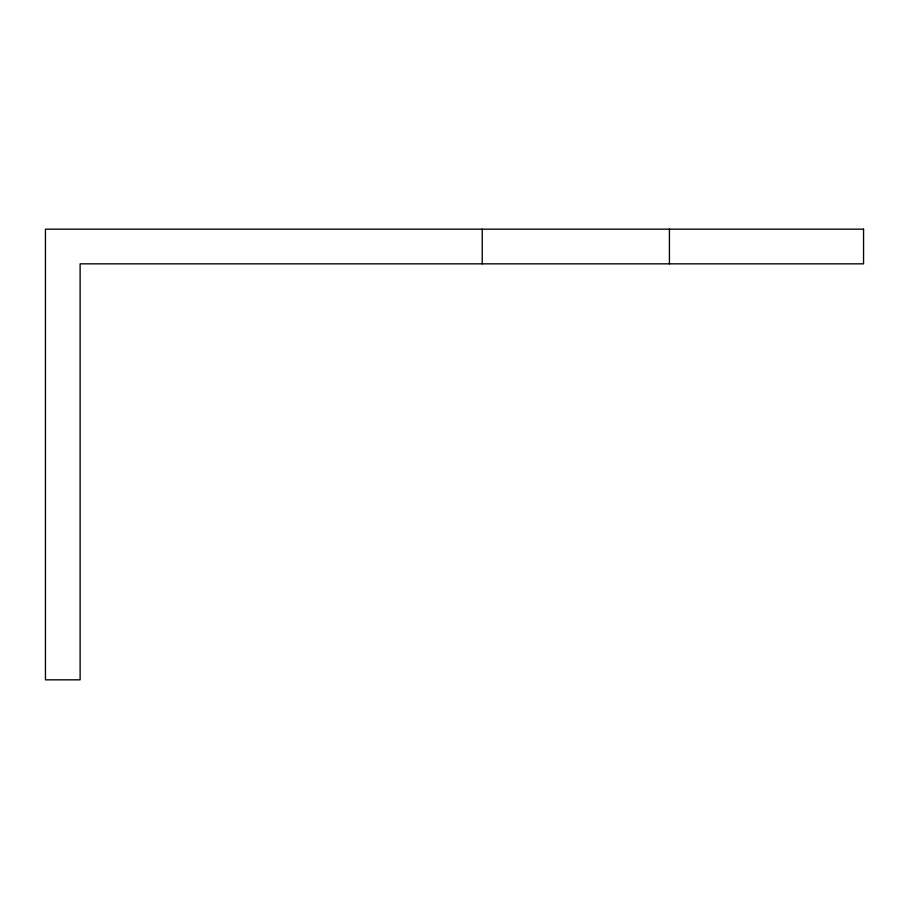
<?xml version="1.0" encoding="UTF-8"?>
<svg xmlns="http://www.w3.org/2000/svg" width="909" height="909" viewBox="0 0 909 909"><rect width="100%" height="100%" fill="white"/><g stroke="black" fill="none" stroke-linecap="round" stroke-linejoin="round"><path stroke-width="1.36" d="M669.422 229.17L669.422 263.837M482.236 229.17L482.236 263.837M863.55 229.17L45.45 229.17L45.45 679.83L80.117 679.83L80.117 263.837L863.55 263.837L863.55 229.17"/></g></svg>
